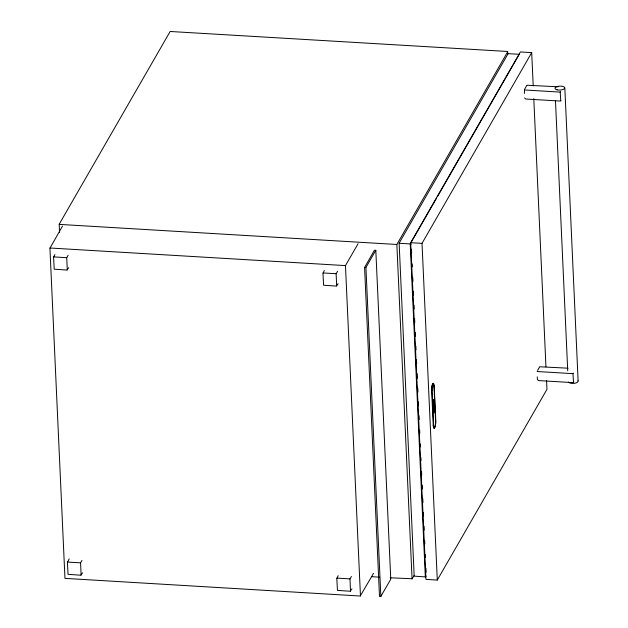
<?xml version="1.0" encoding="UTF-8"?>
<svg xmlns="http://www.w3.org/2000/svg" width="628" height="628" viewBox="0 0 628 628"><rect width="100%" height="100%" fill="white"/><g stroke="black" fill="none" stroke-linecap="round" stroke-linejoin="round"><path stroke-width="0.94" d="M373.558 573.325L360.229 596.027L64.967 578.38L49.934 248.225L62.502 226.096M68.727 267.685L66.921 270.048L54.212 269.184L53.576 257.26L54.934 254.473M59.511 232.533L59.228 224.188L170.157 31.479L507.487 51.465L507.966 53.796M82.566 572.846L80.769 575.209L68.059 574.345L67.416 562.421L69.198 558.896M338.123 283.723L336.318 286.085L323.616 285.222L322.973 273.298L324.331 270.503M351.963 588.883L350.165 591.246L337.456 590.383L336.812 578.459L338.17 575.664M364.609 267.41L374.429 250.242L375.811 250.297L390.765 579.244L380.717 596.6L379.493 596.38L364.578 267.544L365.983 267.402L375.811 250.297M425.407 576.912L414.19 576.151L399.141 243.169L508.115 53.663L519.278 54.291L437.669 196.242M524.411 93.517L524.506 89.412L526.814 85.392M537.278 370.967L537.27 371.525L572.971 373.652L573.364 373.118M507.769 51.637L396.849 244.48L412.054 578.741L390.208 577.791M67.29 269.962L66.733 257.684L68.162 255.258M81.13 575.122L80.572 562.845L82.001 560.419M336.687 285.999L336.129 273.722L337.558 271.296M350.526 591.16L349.969 578.883L351.397 576.457M360.456 595.972L345.471 265.597L358.086 243.688M425.329 576.944L410.225 243.931L436.688 197.946M524.615 97.944L525.73 99.012L559.689 101.037L560.592 100.818L560.71 100.095L560.2 92.096L560.6 91.562M537.262 376.847L537.387 379.5L538.494 380.568L572.453 382.593L573.364 382.374L573.474 381.651L572.971 373.652M380.851 596.569L365.928 267.489M546.572 380.513L546.972 389.321L437.292 580.068L425.972 579.393L410.696 242.683L520.376 51.943L531.696 52.619L533.211 85.895M437.292 580.068L422.016 243.358L531.696 52.619M434.772 427.707L434.702 427.801A5.322 1.217 -86.6 0 1 433.226 425.093L431.671 390.867A5.322 1.217 -86.6 0 1 432.692 383.865L432.786 383.779M432.849 384.995L432.935 384.925A4.098 0.942 -86.6 0 1 434.058 387.013M432.127 390.333A4.113 0.942 -86.6 0 1 432.912 384.917A4.113 0.942 -86.6 0 1 434.034 387.005L435.604 421.192A4.098 0.942 -86.6 0 1 434.819 426.593L434.741 426.655A4.098 0.942 -86.6 0 1 433.618 424.567L432.072 390.396M414.111 575.538L412.015 578.992M537.733 370.167L539.585 366.948M573.364 382.374L573.78 382.209M560.592 100.818L561.008 100.653M527.23 85.227L558.214 86.805M539.994 366.783L568.073 368.189M524.498 89.969L560.2 92.096M59.228 224.384L396.849 244.48M49.981 248.005L345.471 265.597M53.663 256.907L66.733 257.684M399.141 243.272L410.225 243.931M323.059 272.945L336.129 273.722M67.502 562.068L80.572 562.845M336.898 578.105L349.969 578.883M410.696 242.683L422.016 243.358M410.382 244.143L411.136 244.19M425.439 576.159L426.192 576.206M371.65 576.685L379.461 577.148M433.422 406.701L433.312 404.966A1.915 0.44 -86.6 0 1 433.658 403.192A1.915 0.44 -86.6 0 1 434.113 403.349L434.199 405.335A1.868 0.432 -86.6 0 1 434.019 406.457L433.964 406.622A2.065 0.471 -86.6 0 1 433.846 406.889M564.831 87.944L578.113 380.898M555.458 100.394L567.728 370.818M533.784 98.62L545.952 366.815M411.466 249.19L411.646 253.108M412.133 263.87L412.266 266.806M412.753 277.576L412.934 281.493M413.373 291.274L413.554 295.191M414.001 304.98L414.174 308.898M414.621 318.686L414.794 322.596M415.241 332.385L415.414 336.302M415.862 346.091L416.042 350.008M416.482 359.797L416.662 363.706M417.102 373.495L417.33 378.394M417.769 388.175L417.95 392.092M418.389 401.881L418.57 405.798M419.017 415.587L419.19 419.504M419.677 430.266L419.81 433.202M420.305 443.972L420.43 446.908M420.925 457.671L421.058 460.607M421.545 471.377L421.718 475.294M422.165 485.083L422.346 488.992M422.785 498.781L422.966 502.698M423.405 512.487L423.586 516.404M424.033 526.193L424.206 530.103M424.693 540.873L424.826 543.809M425.321 554.571L425.454 557.515M425.941 568.277L426.114 572.194M432.763 383.771A5.33 1.217 -86.6 0 1 434.223 386.479L435.793 420.705A5.322 1.217 -86.6 0 1 434.733 427.707L434.678 427.794A5.322 1.217 -86.6 0 1 433.265 425.093M431.719 390.867A5.322 1.217 -86.6 0 1 432.731 383.865M577.917 380.78A4.891 1.986 -2.6 0 1 574.314 383.316A4.891 1.986 -2.6 0 1 568.426 382.067M433.87 406.85A1.868 0.432 -86.6 0 1 433.446 406.677M433.422 405.217C434.113 409.22 434.184 400.334 433.422 405.217M433.139 401.598L433.147 402.226A2.944 0.675 -86.6 0 0 433.281 403.357L433.422 403.105A2.457 0.565 -86.6 0 1 433.249 401.865L433.681 399.942L433.94 400.868A2.669 0.612 -86.6 0 1 433.901 402.226L434.034 401.991A3.603 0.824 -86.6 0 0 434.066 400.664L433.909 399.644A1.9 0.432 -86.6 0 0 433.697 399.392L433.406 399.793A1.963 0.447 -86.6 0 0 433.234 400.531A1.9 0.432 -86.6 0 0 433.163 401.284L433.139 401.598M434.301 406.347L433.477 409.511L434.443 409.432L434.419 408.938L433.752 408.977L434.301 406.347M434.458 409.817L433.571 411.356L433.665 413.381L434.364 410.516L434.545 411.795L434.458 409.817M557.107 89.851A4.891 1.986 -2.6 0 0 564.737 88.077A4.891 1.986 -2.6 0 0 557.766 86.397A4.891 1.986 -2.6 0 0 557.107 89.851"/></g></svg>
